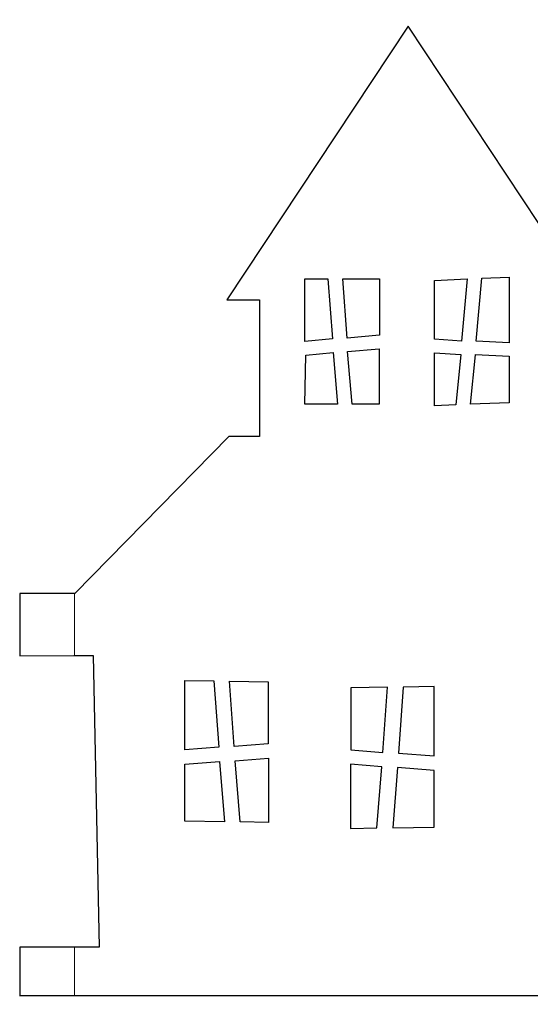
# Model space of a CAD drawing. Header units: centimetres. Extents: x -13.7 to 12.4, y -11.7 to 14.3.
# Drawn here: x -11.33 to -4.67, y 1.58 to 14.28 of the extents above; entities that cross this region are included whole.
import ezdxf

# ---------------------------------------------------------------- set-up
doc = ezdxf.new("R2010")
doc.units = ezdxf.units.CM
doc.header["$MEASUREMENT"] = 0
doc.layers.add('Layer 1', color=7, linetype='Continuous')

msp = doc.modelspace()

# ---------------------------------------------------------------- linework, layer by layer
at = {"layer": 'Layer 1', "color": 250}
for points, knots in [([(-11.33094, 1.58496), (-11.33094, 1.58496), (-11.33094, 2.21488), (-11.33094, 2.21488), (-11.33094, 2.21488), (-11.33094, 2.21488), (-10.29716, 2.21488), (-10.29716, 2.21488), (-10.29716, 2.21488), (-10.29716, 2.21488), (-10.37336, 6.00964), (-10.37336, 6.00964), (-10.37336, 6.00964), (-10.37336, 6.00964), (-10.62736, 6.00964), (-10.62736, 6.00964), (-10.62736, 6.00964), (-10.62736, 6.00964), (-11.3284, 6.00456), (-11.3284, 6.00456), (-11.3284, 6.00456), (-11.3284, 6.00456), (-11.3284, 6.81482), (-11.3284, 6.81482), (-11.3284, 6.81482), (-11.3284, 6.81482), (-10.61466, 6.81482), (-10.61466, 6.81482), (-10.61466, 6.81482), (-10.61466, 6.81482), (-8.60806, 8.85698), (-8.60806, 8.85698), (-8.60806, 8.85698), (-8.60806, 8.85698), (-8.20674, 8.85698), (-8.20674, 8.85698), (-8.20674, 8.85698), (-8.20674, 8.85698), (-8.20674, 10.63752), (-8.20674, 10.63752), (-8.20674, 10.63752), (-8.20674, 10.63752), (-8.636, 10.63498), (-8.636, 10.63498), (-8.636, 10.63498), (-8.636, 10.63498), (-6.27126, 14.19606), (-6.27126, 14.19606), (-6.27126, 14.19606), (-6.27126, 14.19606), (-3.93192, 10.66546), (-3.93192, 10.66546), (-3.93192, 10.66546), (-3.93192, 10.66546), (-4.36118, 10.66292), (-4.36118, 10.66292), (-4.36118, 10.66292), (-4.36118, 10.66292), (-4.36118, 8.85698), (-4.36118, 8.85698), (-4.36118, 8.85698), (-4.36118, 8.85698), (-3.9624, 8.85698), (-3.9624, 8.85698), (-3.9624, 8.85698), (-3.9624, 8.85698), (-1.92532, 6.8326), (-1.92532, 6.8326), (-1.92532, 6.8326), (-1.92532, 6.8326), (-1.7399, 9.69518), (-1.7399, 9.69518), (-1.7399, 9.69518), (-1.7399, 9.69518), (-1.8034, 9.74598), (-1.8034, 9.74598), (-1.8034, 9.74598), (-1.8034, 9.74598), (-2.12598, 9.8933), (-2.12598, 9.8933), (-2.12598, 9.8933), (-2.12598, 9.8933), (-1.21666, 10.37336), (-1.21666, 10.37336), (-1.21666, 10.37336), (-1.21666, 10.37336), (-1.4478, 10.6299), (-1.4478, 10.6299), (-1.4478, 10.6299), (-1.4478, 10.6299), (-0.5715, 11.06424), (-0.5715, 11.06424), (-0.5715, 11.06424), (-0.5715, 11.06424), (-0.78486, 11.30046), (-0.78486, 11.30046), (-0.78486, 11.30046), (-0.78486, 11.30046), (0.12192, 11.80846), (0.12192, 11.80846), (0.12192, 11.80846), (0.12192, 11.80846), (-0.07112, 12.02182), (-0.07112, 12.02182), (-0.07112, 12.02182), (-0.07112, 12.02182), (0.42926, 12.34948), (0.42926, 12.34948), (0.42926, 12.34948), (0.42926, 12.34948), (-0.1016, 12.69746), (-0.1016, 12.69746), (-0.1016, 12.69746), (-0.1016, 12.69746), (-0.0635, 13.18514), (-0.0635, 13.18514), (-0.0635, 13.18514), (-0.0635, 13.18514), (0.08382, 13.79474), (0.08382, 13.79474), (0.08382, 13.79474), (0.08382, 13.79474), (-0.26162, 13.91666), (-0.26162, 13.91666), (-0.26162, 13.91666), (-0.26162, 13.91666), (0.57404, 14.28242), (0.57404, 14.28242), (0.57404, 14.28242), (0.57404, 14.28242), (0.84582, 13.67282), (0.84582, 13.67282), (0.84582, 13.67282), (0.84582, 13.67282), (0.45212, 13.79474), (0.45212, 13.79474), (0.45212, 13.79474), (0.45212, 13.79474), (0.3302, 13.06322), (0.3302, 13.06322), (0.3302, 13.06322), (0.3302, 13.06322), (0.86614, 12.6365), (0.86614, 12.6365), (0.86614, 12.6365), (0.86614, 12.6365), (0.93726, 12.68222), (0.93726, 12.68222), (0.93726, 12.68222), (0.93726, 12.68222), (0.7874, 12.84986), (0.7874, 12.84986), (0.7874, 12.84986), (0.7874, 12.84986), (1.75768, 13.55852), (1.75768, 13.55852), (1.75768, 13.55852), (1.75768, 13.55852), (1.48844, 13.61186), (1.48844, 13.61186), (1.48844, 13.61186), (1.48844, 13.61186), (2.35966, 14.20114), (2.35966, 14.20114), (2.35966, 14.20114), (2.35966, 14.20114), (3.23088, 13.61186), (3.23088, 13.61186), (3.23088, 13.61186), (3.23088, 13.61186), (2.96164, 13.55852), (2.96164, 13.55852), (2.96164, 13.55852), (2.96164, 13.55852), (3.93192, 12.84986), (3.93192, 12.84986), (3.93192, 12.84986), (3.93192, 12.84986), (3.78206, 12.68222), (3.78206, 12.68222), (3.78206, 12.68222), (3.78206, 12.68222), (4.79552, 12.02182), (4.79552, 12.02182), (4.79552, 12.02182), (4.79552, 12.02182), (4.60248, 11.80846), (4.60248, 11.80846), (4.60248, 11.80846), (4.60248, 11.80846), (5.50926, 11.30046), (5.50926, 11.30046), (5.50926, 11.30046), (5.50926, 11.30046), (5.2959, 11.06424), (5.2959, 11.06424), (5.2959, 11.06424), (5.2959, 11.06424), (6.1722, 10.6299), (6.1722, 10.6299), (6.1722, 10.6299), (6.1722, 10.6299), (5.94106, 10.37336), (5.94106, 10.37336), (5.94106, 10.37336), (5.94106, 10.37336), (6.85038, 9.8933), (6.85038, 9.8933), (6.85038, 9.8933), (6.85038, 9.8933), (6.5278, 9.74598), (6.5278, 9.74598), (6.5278, 9.74598), (6.5278, 9.74598), (6.73354, 6.30936), (6.73354, 6.30936), (6.73354, 6.30936), (6.73354, 6.30936), (6.5278, 1.58496), (6.5278, 1.58496), (6.5278, 1.58496), (0.65786, 1.58496), (-5.46354, 1.58496), (-11.33348, 1.58496), (-11.33348, 1.58496), (-11.33348, 1.58496), (-11.33094, 1.58496), (-11.33094, 1.58496)], [0, 0, 0, 0, 0.01724138, 0.01724138, 0.01724138, 0.01724138, 0.03448276, 0.03448276, 0.03448276, 0.03448276, 0.05172414, 0.05172414, 0.05172414, 0.05172414, 0.06896552, 0.06896552, 0.06896552, 0.06896552, 0.0862069, 0.0862069, 0.0862069, 0.0862069, 0.10344828, 0.10344828, 0.10344828, 0.10344828, 0.12068966, 0.12068966, 0.12068966, 0.12068966, 0.13793103, 0.13793103, 0.13793103, 0.13793103, 0.15517241, 0.15517241, 0.15517241, 0.15517241, 0.17241379, 0.17241379, 0.17241379, 0.17241379, 0.18965517, 0.18965517, 0.18965517, 0.18965517, 0.20689655, 0.20689655, 0.20689655, 0.20689655, 0.22413793, 0.22413793, 0.22413793, 0.22413793, 0.24137931, 0.24137931, 0.24137931, 0.24137931, 0.25862069, 0.25862069, 0.25862069, 0.25862069, 0.27586207, 0.27586207, 0.27586207, 0.27586207, 0.29310345, 0.29310345, 0.29310345, 0.29310345, 0.31034483, 0.31034483, 0.31034483, 0.31034483, 0.32758621, 0.32758621, 0.32758621, 0.32758621, 0.34482759, 0.34482759, 0.34482759, 0.34482759, 0.36206897, 0.36206897, 0.36206897, 0.36206897, 0.37931034, 0.37931034, 0.37931034, 0.37931034, 0.39655172, 0.39655172, 0.39655172, 0.39655172, 0.4137931, 0.4137931, 0.4137931, 0.4137931, 0.43103448, 0.43103448, 0.43103448, 0.43103448, 0.44827586, 0.44827586, 0.44827586, 0.44827586, 0.46551724, 0.46551724, 0.46551724, 0.46551724, 0.48275862, 0.48275862, 0.48275862, 0.48275862, 0.5, 0.5, 0.5, 0.5, 0.51724138, 0.51724138, 0.51724138, 0.51724138, 0.53448276, 0.53448276, 0.53448276, 0.53448276, 0.55172414, 0.55172414, 0.55172414, 0.55172414, 0.56896552, 0.56896552, 0.56896552, 0.56896552, 0.5862069, 0.5862069, 0.5862069, 0.5862069, 0.60344828, 0.60344828, 0.60344828, 0.60344828, 0.62068966, 0.62068966, 0.62068966, 0.62068966, 0.63793103, 0.63793103, 0.63793103, 0.63793103, 0.65517241, 0.65517241, 0.65517241, 0.65517241, 0.67241379, 0.67241379, 0.67241379, 0.67241379, 0.68965517, 0.68965517, 0.68965517, 0.68965517, 0.70689655, 0.70689655, 0.70689655, 0.70689655, 0.72413793, 0.72413793, 0.72413793, 0.72413793, 0.74137931, 0.74137931, 0.74137931, 0.74137931, 0.75862069, 0.75862069, 0.75862069, 0.75862069, 0.77586207, 0.77586207, 0.77586207, 0.77586207, 0.79310345, 0.79310345, 0.79310345, 0.79310345, 0.81034483, 0.81034483, 0.81034483, 0.81034483, 0.82758621, 0.82758621, 0.82758621, 0.82758621, 0.84482759, 0.84482759, 0.84482759, 0.84482759, 0.86206897, 0.86206897, 0.86206897, 0.86206897, 0.87931034, 0.87931034, 0.87931034, 0.87931034, 0.89655172, 0.89655172, 0.89655172, 0.89655172, 0.9137931, 0.9137931, 0.9137931, 0.9137931, 0.93103448, 0.93103448, 0.93103448, 0.93103448, 0.94827586, 0.94827586, 0.94827586, 0.94827586, 0.96551724, 0.96551724, 0.96551724, 0.96551724, 1, 1, 1, 1]), ([(-4.95808, 10.92962), (-4.95808, 10.92962), (-5.31368, 10.91692), (-5.31368, 10.91692), (-5.31368, 10.91692), (-5.31368, 10.91692), (-5.38734, 10.09904), (-5.38734, 10.09904), (-5.38734, 10.09904), (-5.38734, 10.09904), (-4.95808, 10.07618), (-4.95808, 10.07618), (-4.95808, 10.07618), (-4.95808, 10.07618), (-4.95808, 10.92962), (-4.95808, 10.92962)], [0, 0, 0, 0, 0.2, 0.2, 0.2, 0.2, 0.4, 0.4, 0.4, 0.4, 0.6, 0.6, 0.6, 0.6, 1, 1, 1, 1]), ([(-7.31774, 10.9093), (-7.31774, 10.9093), (-7.62, 10.9093), (-7.62, 10.9093), (-7.62, 10.9093), (-7.62, 10.9093), (-7.62, 10.09142), (-7.62, 10.09142), (-7.62, 10.09142), (-7.62, 10.09142), (-7.25932, 10.12698), (-7.25932, 10.12698), (-7.25932, 10.12698), (-7.25932, 10.12698), (-7.31774, 10.9093), (-7.31774, 10.9093)], [0, 0, 0, 0, 0.2, 0.2, 0.2, 0.2, 0.4, 0.4, 0.4, 0.4, 0.6, 0.6, 0.6, 0.6, 1, 1, 1, 1]), ([(-6.64972, 10.9093), (-6.64972, 10.9093), (-7.1247, 10.9093), (-7.1247, 10.9093), (-7.1247, 10.9093), (-7.1247, 10.9093), (-7.06628, 10.13714), (-7.06628, 10.13714), (-7.06628, 10.13714), (-7.06628, 10.13714), (-6.64718, 10.17778), (-6.64718, 10.17778), (-6.64718, 10.17778), (-6.64718, 10.17778), (-6.64718, 10.9093), (-6.64718, 10.9093), (-6.64718, 10.9093), (-6.64718, 10.9093), (-6.64972, 10.9093), (-6.64972, 10.9093)], [0, 0, 0, 0, 0.16666667, 0.16666667, 0.16666667, 0.16666667, 0.33333333, 0.33333333, 0.33333333, 0.33333333, 0.5, 0.5, 0.5, 0.5, 0.66666667, 0.66666667, 0.66666667, 0.66666667, 1, 1, 1, 1]), ([(-5.50418, 10.9093), (-5.50418, 10.9093), (-5.92836, 10.88898), (-5.92836, 10.88898), (-5.92836, 10.88898), (-5.92836, 10.88898), (-5.92836, 10.1219), (-5.92836, 10.1219), (-5.92836, 10.1219), (-5.92836, 10.1219), (-5.57784, 10.09904), (-5.57784, 10.09904), (-5.57784, 10.09904), (-5.57784, 10.09904), (-5.50418, 10.90676), (-5.50418, 10.90676), (-5.50418, 10.90676), (-5.50418, 10.90676), (-5.50418, 10.9093), (-5.50418, 10.9093)], [0, 0, 0, 0, 0.16666667, 0.16666667, 0.16666667, 0.16666667, 0.33333333, 0.33333333, 0.33333333, 0.33333333, 0.5, 0.5, 0.5, 0.5, 0.66666667, 0.66666667, 0.66666667, 0.66666667, 1, 1, 1, 1]), ([(-7.62, 9.27608), (-7.62, 9.27608), (-7.19328, 9.27608), (-7.19328, 9.27608), (-7.19328, 9.27608), (-7.19328, 9.27608), (-7.24916, 9.95172), (-7.24916, 9.95172), (-7.24916, 9.95172), (-7.24916, 9.95172), (-7.6073, 9.91616), (-7.6073, 9.91616), (-7.6073, 9.91616), (-7.6073, 9.91616), (-7.61746, 9.27608), (-7.61746, 9.27608), (-7.61746, 9.27608), (-7.61746, 9.27608), (-7.62, 9.27608), (-7.62, 9.27608)], [0, 0, 0, 0, 0.16666667, 0.16666667, 0.16666667, 0.16666667, 0.33333333, 0.33333333, 0.33333333, 0.33333333, 0.5, 0.5, 0.5, 0.5, 0.66666667, 0.66666667, 0.66666667, 0.66666667, 1, 1, 1, 1]), ([(-7.0612, 9.96188), (-7.0612, 9.96188), (-7.00278, 9.27608), (-7.00278, 9.27608), (-7.00278, 9.27608), (-7.00278, 9.27608), (-6.64972, 9.27608), (-6.64972, 9.27608), (-6.64972, 9.27608), (-6.64972, 9.27608), (-6.64972, 9.99998), (-6.64972, 9.99998), (-6.64972, 9.99998), (-6.64972, 9.99998), (-7.0612, 9.96188), (-7.0612, 9.96188)], [0, 0, 0, 0, 0.2, 0.2, 0.2, 0.2, 0.4, 0.4, 0.4, 0.4, 0.6, 0.6, 0.6, 0.6, 1, 1, 1, 1]), ([(-5.92836, 9.94664), (-5.92836, 9.94664), (-5.92836, 9.25576), (-5.92836, 9.25576), (-5.92836, 9.25576), (-5.92836, 9.25576), (-5.6515, 9.26846), (-5.6515, 9.26846), (-5.6515, 9.26846), (-5.6515, 9.26846), (-5.58546, 9.92378), (-5.58546, 9.92378), (-5.58546, 9.92378), (-5.58546, 9.92378), (-5.92836, 9.9441), (-5.92836, 9.9441), (-5.92836, 9.9441), (-5.92836, 9.9441), (-5.92836, 9.94664), (-5.92836, 9.94664)], [0, 0, 0, 0, 0.16666667, 0.16666667, 0.16666667, 0.16666667, 0.33333333, 0.33333333, 0.33333333, 0.33333333, 0.5, 0.5, 0.5, 0.5, 0.66666667, 0.66666667, 0.66666667, 0.66666667, 1, 1, 1, 1]), ([(-5.39496, 9.92124), (-5.39496, 9.92124), (-5.461, 9.27608), (-5.461, 9.27608), (-5.461, 9.27608), (-5.461, 9.27608), (-4.95808, 9.2964), (-4.95808, 9.2964), (-4.95808, 9.2964), (-4.95808, 9.2964), (-4.95808, 9.90092), (-4.95808, 9.90092), (-4.95808, 9.90092), (-4.95808, 9.90092), (-5.39496, 9.92378), (-5.39496, 9.92378), (-5.39496, 9.92378), (-5.39496, 9.92378), (-5.39496, 9.92124), (-5.39496, 9.92124)], [0, 0, 0, 0, 0.16666667, 0.16666667, 0.16666667, 0.16666667, 0.33333333, 0.33333333, 0.33333333, 0.33333333, 0.5, 0.5, 0.5, 0.5, 0.66666667, 0.66666667, 0.66666667, 0.66666667, 1, 1, 1, 1]), ([(-8.80618, 5.6769), (-8.80618, 5.6769), (-9.1821, 5.68452), (-9.1821, 5.68452), (-9.1821, 5.68452), (-9.1821, 5.68452), (-9.1821, 4.78028), (-9.1821, 4.78028), (-9.1821, 4.78028), (-9.1821, 4.78028), (-8.74014, 4.81584), (-8.74014, 4.81584), (-8.74014, 4.81584), (-8.74014, 4.81584), (-8.80364, 5.6769), (-8.80364, 5.6769), (-8.80364, 5.6769), (-8.80364, 5.6769), (-8.80618, 5.6769), (-8.80618, 5.6769)], [0, 0, 0, 0, 0.16666667, 0.16666667, 0.16666667, 0.16666667, 0.33333333, 0.33333333, 0.33333333, 0.33333333, 0.5, 0.5, 0.5, 0.5, 0.66666667, 0.66666667, 0.66666667, 0.66666667, 1, 1, 1, 1]), ([(-8.09498, 5.6642), (-8.09498, 5.6642), (-8.60044, 5.67436), (-8.60044, 5.67436), (-8.60044, 5.67436), (-8.60044, 5.67436), (-8.53694, 4.826), (-8.53694, 4.826), (-8.53694, 4.826), (-8.53694, 4.826), (-8.09498, 4.85902), (-8.09498, 4.85902), (-8.09498, 4.85902), (-8.09498, 4.85902), (-8.09498, 5.66674), (-8.09498, 5.66674), (-8.09498, 5.66674), (-8.09498, 5.66674), (-8.09498, 5.6642), (-8.09498, 5.6642)], [0, 0, 0, 0, 0.16666667, 0.16666667, 0.16666667, 0.16666667, 0.33333333, 0.33333333, 0.33333333, 0.33333333, 0.5, 0.5, 0.5, 0.5, 0.66666667, 0.66666667, 0.66666667, 0.66666667, 1, 1, 1, 1]), ([(-7.02056, 5.58546), (-7.02056, 5.58546), (-6.5405, 5.59562), (-6.5405, 5.59562), (-6.5405, 5.59562), (-6.5405, 5.59562), (-6.604, 4.74726), (-6.604, 4.74726), (-6.604, 4.74726), (-6.604, 4.74726), (-7.02056, 4.78028), (-7.02056, 4.78028), (-7.02056, 4.78028), (-7.02056, 4.78028), (-7.02056, 5.588), (-7.02056, 5.588), (-7.02056, 5.588), (-7.02056, 5.588), (-7.02056, 5.58546), (-7.02056, 5.58546)], [0, 0, 0, 0, 0.16666667, 0.16666667, 0.16666667, 0.16666667, 0.33333333, 0.33333333, 0.33333333, 0.33333333, 0.5, 0.5, 0.5, 0.5, 0.66666667, 0.66666667, 0.66666667, 0.66666667, 1, 1, 1, 1]), ([(-6.33476, 5.59816), (-6.33476, 5.59816), (-5.93344, 5.60578), (-5.93344, 5.60578), (-5.93344, 5.60578), (-5.93344, 5.60578), (-5.93344, 4.70154), (-5.93344, 4.70154), (-5.93344, 4.70154), (-5.93344, 4.70154), (-6.4008, 4.7371), (-6.4008, 4.7371), (-6.4008, 4.7371), (-6.4008, 4.7371), (-6.3373, 5.59816), (-6.3373, 5.59816), (-6.3373, 5.59816), (-6.3373, 5.59816), (-6.33476, 5.59816), (-6.33476, 5.59816)], [0, 0, 0, 0, 0.16666667, 0.16666667, 0.16666667, 0.16666667, 0.33333333, 0.33333333, 0.33333333, 0.33333333, 0.5, 0.5, 0.5, 0.5, 0.66666667, 0.66666667, 0.66666667, 0.66666667, 1, 1, 1, 1]), ([(-9.1821, 4.59232), (-9.1821, 4.59232), (-9.1821, 3.85318), (-9.1821, 3.85318), (-9.1821, 3.85318), (-9.1821, 3.85318), (-8.66648, 3.84302), (-8.66648, 3.84302), (-8.66648, 3.84302), (-8.66648, 3.84302), (-8.72998, 4.62788), (-8.72998, 4.62788), (-8.72998, 4.62788), (-8.72998, 4.62788), (-9.17956, 4.59232), (-9.17956, 4.59232), (-9.17956, 4.59232), (-9.17956, 4.59232), (-9.1821, 4.59232), (-9.1821, 4.59232)], [0, 0, 0, 0, 0.16666667, 0.16666667, 0.16666667, 0.16666667, 0.33333333, 0.33333333, 0.33333333, 0.33333333, 0.5, 0.5, 0.5, 0.5, 0.66666667, 0.66666667, 0.66666667, 0.66666667, 1, 1, 1, 1]), ([(-8.52678, 4.63804), (-8.52678, 4.63804), (-8.46074, 3.84302), (-8.46074, 3.84302), (-8.46074, 3.84302), (-8.46074, 3.84302), (-8.09244, 3.8354), (-8.09244, 3.8354), (-8.09244, 3.8354), (-8.09244, 3.8354), (-8.09244, 4.67106), (-8.09244, 4.67106), (-8.09244, 4.67106), (-8.09244, 4.67106), (-8.52424, 4.63804), (-8.52424, 4.63804), (-8.52424, 4.63804), (-8.52424, 4.63804), (-8.52678, 4.63804), (-8.52678, 4.63804)], [0, 0, 0, 0, 0.16666667, 0.16666667, 0.16666667, 0.16666667, 0.33333333, 0.33333333, 0.33333333, 0.33333333, 0.5, 0.5, 0.5, 0.5, 0.66666667, 0.66666667, 0.66666667, 0.66666667, 1, 1, 1, 1]), ([(-6.61416, 4.5593), (-6.61416, 4.5593), (-6.6802, 3.76428), (-6.6802, 3.76428), (-6.6802, 3.76428), (-6.6802, 3.76428), (-7.0231, 3.75666), (-7.0231, 3.75666), (-7.0231, 3.75666), (-7.0231, 3.75666), (-7.0231, 4.59232), (-7.0231, 4.59232), (-7.0231, 4.59232), (-7.0231, 4.59232), (-6.6167, 4.5593), (-6.6167, 4.5593), (-6.6167, 4.5593), (-6.6167, 4.5593), (-6.61416, 4.5593), (-6.61416, 4.5593)], [0, 0, 0, 0, 0.16666667, 0.16666667, 0.16666667, 0.16666667, 0.33333333, 0.33333333, 0.33333333, 0.33333333, 0.5, 0.5, 0.5, 0.5, 0.66666667, 0.66666667, 0.66666667, 0.66666667, 1, 1, 1, 1]), ([(-5.93344, 4.51358), (-5.93344, 4.51358), (-5.93344, 3.77444), (-5.93344, 3.77444), (-5.93344, 3.77444), (-5.93344, 3.77444), (-6.47446, 3.76428), (-6.47446, 3.76428), (-6.47446, 3.76428), (-6.47446, 3.76428), (-6.41096, 4.54914), (-6.41096, 4.54914), (-6.41096, 4.54914), (-6.41096, 4.54914), (-5.93598, 4.51358), (-5.93598, 4.51358), (-5.93598, 4.51358), (-5.93598, 4.51358), (-5.93344, 4.51358), (-5.93344, 4.51358)], [0, 0, 0, 0, 0.16666667, 0.16666667, 0.16666667, 0.16666667, 0.33333333, 0.33333333, 0.33333333, 0.33333333, 0.5, 0.5, 0.5, 0.5, 0.66666667, 0.66666667, 0.66666667, 0.66666667, 1, 1, 1, 1])]:
    msp.add_open_spline(points, degree=3, knots=knots, dxfattribs=at)
at = {"layer": 'Layer 1', "color": 250, "lineweight": 18}
for points, knots in [([(-11.33094, 1.58496), (-11.33094, 1.58496), (-11.33094, 2.21488), (-11.33094, 2.21488), (-11.33094, 2.21488), (-11.33094, 2.21488), (-10.29716, 2.21488), (-10.29716, 2.21488), (-10.29716, 2.21488), (-10.29716, 2.21488), (-10.37336, 6.00964), (-10.37336, 6.00964), (-10.37336, 6.00964), (-10.37336, 6.00964), (-10.62736, 6.00964), (-10.62736, 6.00964), (-10.62736, 6.00964), (-10.62736, 6.00964), (-11.3284, 6.00456), (-11.3284, 6.00456), (-11.3284, 6.00456), (-11.3284, 6.00456), (-11.3284, 6.81482), (-11.3284, 6.81482), (-11.3284, 6.81482), (-11.3284, 6.81482), (-10.61466, 6.81482), (-10.61466, 6.81482), (-10.61466, 6.81482), (-10.61466, 6.81482), (-8.60806, 8.85698), (-8.60806, 8.85698), (-8.60806, 8.85698), (-8.60806, 8.85698), (-8.20674, 8.85698), (-8.20674, 8.85698), (-8.20674, 8.85698), (-8.20674, 8.85698), (-8.20674, 10.63752), (-8.20674, 10.63752), (-8.20674, 10.63752), (-8.20674, 10.63752), (-8.636, 10.63498), (-8.636, 10.63498), (-8.636, 10.63498), (-8.636, 10.63498), (-6.27126, 14.19606), (-6.27126, 14.19606), (-6.27126, 14.19606), (-6.27126, 14.19606), (-3.93192, 10.66546), (-3.93192, 10.66546), (-3.93192, 10.66546), (-3.93192, 10.66546), (-4.36118, 10.66292), (-4.36118, 10.66292), (-4.36118, 10.66292), (-4.36118, 10.66292), (-4.36118, 8.85698), (-4.36118, 8.85698), (-4.36118, 8.85698), (-4.36118, 8.85698), (-3.9624, 8.85698), (-3.9624, 8.85698), (-3.9624, 8.85698), (-3.9624, 8.85698), (-1.92532, 6.8326), (-1.92532, 6.8326), (-1.92532, 6.8326), (-1.92532, 6.8326), (-1.7399, 9.69518), (-1.7399, 9.69518), (-1.7399, 9.69518), (-1.7399, 9.69518), (-1.8034, 9.74598), (-1.8034, 9.74598), (-1.8034, 9.74598), (-1.8034, 9.74598), (-2.12598, 9.8933), (-2.12598, 9.8933), (-2.12598, 9.8933), (-2.12598, 9.8933), (-1.21666, 10.37336), (-1.21666, 10.37336), (-1.21666, 10.37336), (-1.21666, 10.37336), (-1.4478, 10.6299), (-1.4478, 10.6299), (-1.4478, 10.6299), (-1.4478, 10.6299), (-0.5715, 11.06424), (-0.5715, 11.06424), (-0.5715, 11.06424), (-0.5715, 11.06424), (-0.78486, 11.30046), (-0.78486, 11.30046), (-0.78486, 11.30046), (-0.78486, 11.30046), (0.12192, 11.80846), (0.12192, 11.80846), (0.12192, 11.80846), (0.12192, 11.80846), (-0.07112, 12.02182), (-0.07112, 12.02182), (-0.07112, 12.02182), (-0.07112, 12.02182), (0.42926, 12.34948), (0.42926, 12.34948), (0.42926, 12.34948), (0.42926, 12.34948), (-0.1016, 12.69746), (-0.1016, 12.69746), (-0.1016, 12.69746), (-0.1016, 12.69746), (-0.0635, 13.18514), (-0.0635, 13.18514), (-0.0635, 13.18514), (-0.0635, 13.18514), (0.08382, 13.79474), (0.08382, 13.79474), (0.08382, 13.79474), (0.08382, 13.79474), (-0.26162, 13.91666), (-0.26162, 13.91666), (-0.26162, 13.91666), (-0.26162, 13.91666), (0.57404, 14.28242), (0.57404, 14.28242), (0.57404, 14.28242), (0.57404, 14.28242), (0.84582, 13.67282), (0.84582, 13.67282), (0.84582, 13.67282), (0.84582, 13.67282), (0.45212, 13.79474), (0.45212, 13.79474), (0.45212, 13.79474), (0.45212, 13.79474), (0.3302, 13.06322), (0.3302, 13.06322), (0.3302, 13.06322), (0.3302, 13.06322), (0.86614, 12.6365), (0.86614, 12.6365), (0.86614, 12.6365), (0.86614, 12.6365), (0.93726, 12.68222), (0.93726, 12.68222), (0.93726, 12.68222), (0.93726, 12.68222), (0.7874, 12.84986), (0.7874, 12.84986), (0.7874, 12.84986), (0.7874, 12.84986), (1.75768, 13.55852), (1.75768, 13.55852), (1.75768, 13.55852), (1.75768, 13.55852), (1.48844, 13.61186), (1.48844, 13.61186), (1.48844, 13.61186), (1.48844, 13.61186), (2.35966, 14.20114), (2.35966, 14.20114), (2.35966, 14.20114), (2.35966, 14.20114), (3.23088, 13.61186), (3.23088, 13.61186), (3.23088, 13.61186), (3.23088, 13.61186), (2.96164, 13.55852), (2.96164, 13.55852), (2.96164, 13.55852), (2.96164, 13.55852), (3.93192, 12.84986), (3.93192, 12.84986), (3.93192, 12.84986), (3.93192, 12.84986), (3.78206, 12.68222), (3.78206, 12.68222), (3.78206, 12.68222), (3.78206, 12.68222), (4.79552, 12.02182), (4.79552, 12.02182), (4.79552, 12.02182), (4.79552, 12.02182), (4.60248, 11.80846), (4.60248, 11.80846), (4.60248, 11.80846), (4.60248, 11.80846), (5.50926, 11.30046), (5.50926, 11.30046), (5.50926, 11.30046), (5.50926, 11.30046), (5.2959, 11.06424), (5.2959, 11.06424), (5.2959, 11.06424), (5.2959, 11.06424), (6.1722, 10.6299), (6.1722, 10.6299), (6.1722, 10.6299), (6.1722, 10.6299), (5.94106, 10.37336), (5.94106, 10.37336), (5.94106, 10.37336), (5.94106, 10.37336), (6.85038, 9.8933), (6.85038, 9.8933), (6.85038, 9.8933), (6.85038, 9.8933), (6.5278, 9.74598), (6.5278, 9.74598), (6.5278, 9.74598), (6.5278, 9.74598), (6.73354, 6.30936), (6.73354, 6.30936), (6.73354, 6.30936), (6.73354, 6.30936), (6.5278, 1.58496), (6.5278, 1.58496), (6.5278, 1.58496), (0.65786, 1.58496), (-5.46354, 1.58496), (-11.33348, 1.58496), (-11.33348, 1.58496), (-11.33348, 1.58496), (-11.33094, 1.58496), (-11.33094, 1.58496)], [0, 0, 0, 0, 0.01724138, 0.01724138, 0.01724138, 0.01724138, 0.03448276, 0.03448276, 0.03448276, 0.03448276, 0.05172414, 0.05172414, 0.05172414, 0.05172414, 0.06896552, 0.06896552, 0.06896552, 0.06896552, 0.0862069, 0.0862069, 0.0862069, 0.0862069, 0.10344828, 0.10344828, 0.10344828, 0.10344828, 0.12068966, 0.12068966, 0.12068966, 0.12068966, 0.13793103, 0.13793103, 0.13793103, 0.13793103, 0.15517241, 0.15517241, 0.15517241, 0.15517241, 0.17241379, 0.17241379, 0.17241379, 0.17241379, 0.18965517, 0.18965517, 0.18965517, 0.18965517, 0.20689655, 0.20689655, 0.20689655, 0.20689655, 0.22413793, 0.22413793, 0.22413793, 0.22413793, 0.24137931, 0.24137931, 0.24137931, 0.24137931, 0.25862069, 0.25862069, 0.25862069, 0.25862069, 0.27586207, 0.27586207, 0.27586207, 0.27586207, 0.29310345, 0.29310345, 0.29310345, 0.29310345, 0.31034483, 0.31034483, 0.31034483, 0.31034483, 0.32758621, 0.32758621, 0.32758621, 0.32758621, 0.34482759, 0.34482759, 0.34482759, 0.34482759, 0.36206897, 0.36206897, 0.36206897, 0.36206897, 0.37931034, 0.37931034, 0.37931034, 0.37931034, 0.39655172, 0.39655172, 0.39655172, 0.39655172, 0.4137931, 0.4137931, 0.4137931, 0.4137931, 0.43103448, 0.43103448, 0.43103448, 0.43103448, 0.44827586, 0.44827586, 0.44827586, 0.44827586, 0.46551724, 0.46551724, 0.46551724, 0.46551724, 0.48275862, 0.48275862, 0.48275862, 0.48275862, 0.5, 0.5, 0.5, 0.5, 0.51724138, 0.51724138, 0.51724138, 0.51724138, 0.53448276, 0.53448276, 0.53448276, 0.53448276, 0.55172414, 0.55172414, 0.55172414, 0.55172414, 0.56896552, 0.56896552, 0.56896552, 0.56896552, 0.5862069, 0.5862069, 0.5862069, 0.5862069, 0.60344828, 0.60344828, 0.60344828, 0.60344828, 0.62068966, 0.62068966, 0.62068966, 0.62068966, 0.63793103, 0.63793103, 0.63793103, 0.63793103, 0.65517241, 0.65517241, 0.65517241, 0.65517241, 0.67241379, 0.67241379, 0.67241379, 0.67241379, 0.68965517, 0.68965517, 0.68965517, 0.68965517, 0.70689655, 0.70689655, 0.70689655, 0.70689655, 0.72413793, 0.72413793, 0.72413793, 0.72413793, 0.74137931, 0.74137931, 0.74137931, 0.74137931, 0.75862069, 0.75862069, 0.75862069, 0.75862069, 0.77586207, 0.77586207, 0.77586207, 0.77586207, 0.79310345, 0.79310345, 0.79310345, 0.79310345, 0.81034483, 0.81034483, 0.81034483, 0.81034483, 0.82758621, 0.82758621, 0.82758621, 0.82758621, 0.84482759, 0.84482759, 0.84482759, 0.84482759, 0.86206897, 0.86206897, 0.86206897, 0.86206897, 0.87931034, 0.87931034, 0.87931034, 0.87931034, 0.89655172, 0.89655172, 0.89655172, 0.89655172, 0.9137931, 0.9137931, 0.9137931, 0.9137931, 0.93103448, 0.93103448, 0.93103448, 0.93103448, 0.94827586, 0.94827586, 0.94827586, 0.94827586, 0.96551724, 0.96551724, 0.96551724, 0.96551724, 1, 1, 1, 1]), ([(-4.95808, 10.92962), (-4.95808, 10.92962), (-5.31368, 10.91692), (-5.31368, 10.91692), (-5.31368, 10.91692), (-5.31368, 10.91692), (-5.38734, 10.09904), (-5.38734, 10.09904), (-5.38734, 10.09904), (-5.38734, 10.09904), (-4.95808, 10.07618), (-4.95808, 10.07618), (-4.95808, 10.07618), (-4.95808, 10.07618), (-4.95808, 10.92962), (-4.95808, 10.92962)], [0, 0, 0, 0, 0.2, 0.2, 0.2, 0.2, 0.4, 0.4, 0.4, 0.4, 0.6, 0.6, 0.6, 0.6, 1, 1, 1, 1]), ([(-7.31774, 10.9093), (-7.31774, 10.9093), (-7.62, 10.9093), (-7.62, 10.9093), (-7.62, 10.9093), (-7.62, 10.9093), (-7.62, 10.09142), (-7.62, 10.09142), (-7.62, 10.09142), (-7.62, 10.09142), (-7.25932, 10.12698), (-7.25932, 10.12698), (-7.25932, 10.12698), (-7.25932, 10.12698), (-7.31774, 10.9093), (-7.31774, 10.9093)], [0, 0, 0, 0, 0.2, 0.2, 0.2, 0.2, 0.4, 0.4, 0.4, 0.4, 0.6, 0.6, 0.6, 0.6, 1, 1, 1, 1]), ([(-6.64972, 10.9093), (-6.64972, 10.9093), (-7.1247, 10.9093), (-7.1247, 10.9093), (-7.1247, 10.9093), (-7.1247, 10.9093), (-7.06628, 10.13714), (-7.06628, 10.13714), (-7.06628, 10.13714), (-7.06628, 10.13714), (-6.64718, 10.17778), (-6.64718, 10.17778), (-6.64718, 10.17778), (-6.64718, 10.17778), (-6.64718, 10.9093), (-6.64718, 10.9093), (-6.64718, 10.9093), (-6.64718, 10.9093), (-6.64972, 10.9093), (-6.64972, 10.9093)], [0, 0, 0, 0, 0.16666667, 0.16666667, 0.16666667, 0.16666667, 0.33333333, 0.33333333, 0.33333333, 0.33333333, 0.5, 0.5, 0.5, 0.5, 0.66666667, 0.66666667, 0.66666667, 0.66666667, 1, 1, 1, 1]), ([(-5.50418, 10.9093), (-5.50418, 10.9093), (-5.92836, 10.88898), (-5.92836, 10.88898), (-5.92836, 10.88898), (-5.92836, 10.88898), (-5.92836, 10.1219), (-5.92836, 10.1219), (-5.92836, 10.1219), (-5.92836, 10.1219), (-5.57784, 10.09904), (-5.57784, 10.09904), (-5.57784, 10.09904), (-5.57784, 10.09904), (-5.50418, 10.90676), (-5.50418, 10.90676), (-5.50418, 10.90676), (-5.50418, 10.90676), (-5.50418, 10.9093), (-5.50418, 10.9093)], [0, 0, 0, 0, 0.16666667, 0.16666667, 0.16666667, 0.16666667, 0.33333333, 0.33333333, 0.33333333, 0.33333333, 0.5, 0.5, 0.5, 0.5, 0.66666667, 0.66666667, 0.66666667, 0.66666667, 1, 1, 1, 1]), ([(-7.62, 9.27608), (-7.62, 9.27608), (-7.19328, 9.27608), (-7.19328, 9.27608), (-7.19328, 9.27608), (-7.19328, 9.27608), (-7.24916, 9.95172), (-7.24916, 9.95172), (-7.24916, 9.95172), (-7.24916, 9.95172), (-7.6073, 9.91616), (-7.6073, 9.91616), (-7.6073, 9.91616), (-7.6073, 9.91616), (-7.61746, 9.27608), (-7.61746, 9.27608), (-7.61746, 9.27608), (-7.61746, 9.27608), (-7.62, 9.27608), (-7.62, 9.27608)], [0, 0, 0, 0, 0.16666667, 0.16666667, 0.16666667, 0.16666667, 0.33333333, 0.33333333, 0.33333333, 0.33333333, 0.5, 0.5, 0.5, 0.5, 0.66666667, 0.66666667, 0.66666667, 0.66666667, 1, 1, 1, 1]), ([(-7.0612, 9.96188), (-7.0612, 9.96188), (-7.00278, 9.27608), (-7.00278, 9.27608), (-7.00278, 9.27608), (-7.00278, 9.27608), (-6.64972, 9.27608), (-6.64972, 9.27608), (-6.64972, 9.27608), (-6.64972, 9.27608), (-6.64972, 9.99998), (-6.64972, 9.99998), (-6.64972, 9.99998), (-6.64972, 9.99998), (-7.0612, 9.96188), (-7.0612, 9.96188)], [0, 0, 0, 0, 0.2, 0.2, 0.2, 0.2, 0.4, 0.4, 0.4, 0.4, 0.6, 0.6, 0.6, 0.6, 1, 1, 1, 1]), ([(-5.92836, 9.94664), (-5.92836, 9.94664), (-5.92836, 9.25576), (-5.92836, 9.25576), (-5.92836, 9.25576), (-5.92836, 9.25576), (-5.6515, 9.26846), (-5.6515, 9.26846), (-5.6515, 9.26846), (-5.6515, 9.26846), (-5.58546, 9.92378), (-5.58546, 9.92378), (-5.58546, 9.92378), (-5.58546, 9.92378), (-5.92836, 9.9441), (-5.92836, 9.9441), (-5.92836, 9.9441), (-5.92836, 9.9441), (-5.92836, 9.94664), (-5.92836, 9.94664)], [0, 0, 0, 0, 0.16666667, 0.16666667, 0.16666667, 0.16666667, 0.33333333, 0.33333333, 0.33333333, 0.33333333, 0.5, 0.5, 0.5, 0.5, 0.66666667, 0.66666667, 0.66666667, 0.66666667, 1, 1, 1, 1]), ([(-5.39496, 9.92124), (-5.39496, 9.92124), (-5.461, 9.27608), (-5.461, 9.27608), (-5.461, 9.27608), (-5.461, 9.27608), (-4.95808, 9.2964), (-4.95808, 9.2964), (-4.95808, 9.2964), (-4.95808, 9.2964), (-4.95808, 9.90092), (-4.95808, 9.90092), (-4.95808, 9.90092), (-4.95808, 9.90092), (-5.39496, 9.92378), (-5.39496, 9.92378), (-5.39496, 9.92378), (-5.39496, 9.92378), (-5.39496, 9.92124), (-5.39496, 9.92124)], [0, 0, 0, 0, 0.16666667, 0.16666667, 0.16666667, 0.16666667, 0.33333333, 0.33333333, 0.33333333, 0.33333333, 0.5, 0.5, 0.5, 0.5, 0.66666667, 0.66666667, 0.66666667, 0.66666667, 1, 1, 1, 1]), ([(-8.80618, 5.6769), (-8.80618, 5.6769), (-9.1821, 5.68452), (-9.1821, 5.68452), (-9.1821, 5.68452), (-9.1821, 5.68452), (-9.1821, 4.78028), (-9.1821, 4.78028), (-9.1821, 4.78028), (-9.1821, 4.78028), (-8.74014, 4.81584), (-8.74014, 4.81584), (-8.74014, 4.81584), (-8.74014, 4.81584), (-8.80364, 5.6769), (-8.80364, 5.6769), (-8.80364, 5.6769), (-8.80364, 5.6769), (-8.80618, 5.6769), (-8.80618, 5.6769)], [0, 0, 0, 0, 0.16666667, 0.16666667, 0.16666667, 0.16666667, 0.33333333, 0.33333333, 0.33333333, 0.33333333, 0.5, 0.5, 0.5, 0.5, 0.66666667, 0.66666667, 0.66666667, 0.66666667, 1, 1, 1, 1]), ([(-8.09498, 5.6642), (-8.09498, 5.6642), (-8.60044, 5.67436), (-8.60044, 5.67436), (-8.60044, 5.67436), (-8.60044, 5.67436), (-8.53694, 4.826), (-8.53694, 4.826), (-8.53694, 4.826), (-8.53694, 4.826), (-8.09498, 4.85902), (-8.09498, 4.85902), (-8.09498, 4.85902), (-8.09498, 4.85902), (-8.09498, 5.66674), (-8.09498, 5.66674), (-8.09498, 5.66674), (-8.09498, 5.66674), (-8.09498, 5.6642), (-8.09498, 5.6642)], [0, 0, 0, 0, 0.16666667, 0.16666667, 0.16666667, 0.16666667, 0.33333333, 0.33333333, 0.33333333, 0.33333333, 0.5, 0.5, 0.5, 0.5, 0.66666667, 0.66666667, 0.66666667, 0.66666667, 1, 1, 1, 1]), ([(-7.02056, 5.58546), (-7.02056, 5.58546), (-6.5405, 5.59562), (-6.5405, 5.59562), (-6.5405, 5.59562), (-6.5405, 5.59562), (-6.604, 4.74726), (-6.604, 4.74726), (-6.604, 4.74726), (-6.604, 4.74726), (-7.02056, 4.78028), (-7.02056, 4.78028), (-7.02056, 4.78028), (-7.02056, 4.78028), (-7.02056, 5.588), (-7.02056, 5.588), (-7.02056, 5.588), (-7.02056, 5.588), (-7.02056, 5.58546), (-7.02056, 5.58546)], [0, 0, 0, 0, 0.16666667, 0.16666667, 0.16666667, 0.16666667, 0.33333333, 0.33333333, 0.33333333, 0.33333333, 0.5, 0.5, 0.5, 0.5, 0.66666667, 0.66666667, 0.66666667, 0.66666667, 1, 1, 1, 1]), ([(-6.33476, 5.59816), (-6.33476, 5.59816), (-5.93344, 5.60578), (-5.93344, 5.60578), (-5.93344, 5.60578), (-5.93344, 5.60578), (-5.93344, 4.70154), (-5.93344, 4.70154), (-5.93344, 4.70154), (-5.93344, 4.70154), (-6.4008, 4.7371), (-6.4008, 4.7371), (-6.4008, 4.7371), (-6.4008, 4.7371), (-6.3373, 5.59816), (-6.3373, 5.59816), (-6.3373, 5.59816), (-6.3373, 5.59816), (-6.33476, 5.59816), (-6.33476, 5.59816)], [0, 0, 0, 0, 0.16666667, 0.16666667, 0.16666667, 0.16666667, 0.33333333, 0.33333333, 0.33333333, 0.33333333, 0.5, 0.5, 0.5, 0.5, 0.66666667, 0.66666667, 0.66666667, 0.66666667, 1, 1, 1, 1]), ([(-9.1821, 4.59232), (-9.1821, 4.59232), (-9.1821, 3.85318), (-9.1821, 3.85318), (-9.1821, 3.85318), (-9.1821, 3.85318), (-8.66648, 3.84302), (-8.66648, 3.84302), (-8.66648, 3.84302), (-8.66648, 3.84302), (-8.72998, 4.62788), (-8.72998, 4.62788), (-8.72998, 4.62788), (-8.72998, 4.62788), (-9.17956, 4.59232), (-9.17956, 4.59232), (-9.17956, 4.59232), (-9.17956, 4.59232), (-9.1821, 4.59232), (-9.1821, 4.59232)], [0, 0, 0, 0, 0.16666667, 0.16666667, 0.16666667, 0.16666667, 0.33333333, 0.33333333, 0.33333333, 0.33333333, 0.5, 0.5, 0.5, 0.5, 0.66666667, 0.66666667, 0.66666667, 0.66666667, 1, 1, 1, 1]), ([(-8.52678, 4.63804), (-8.52678, 4.63804), (-8.46074, 3.84302), (-8.46074, 3.84302), (-8.46074, 3.84302), (-8.46074, 3.84302), (-8.09244, 3.8354), (-8.09244, 3.8354), (-8.09244, 3.8354), (-8.09244, 3.8354), (-8.09244, 4.67106), (-8.09244, 4.67106), (-8.09244, 4.67106), (-8.09244, 4.67106), (-8.52424, 4.63804), (-8.52424, 4.63804), (-8.52424, 4.63804), (-8.52424, 4.63804), (-8.52678, 4.63804), (-8.52678, 4.63804)], [0, 0, 0, 0, 0.16666667, 0.16666667, 0.16666667, 0.16666667, 0.33333333, 0.33333333, 0.33333333, 0.33333333, 0.5, 0.5, 0.5, 0.5, 0.66666667, 0.66666667, 0.66666667, 0.66666667, 1, 1, 1, 1]), ([(-6.61416, 4.5593), (-6.61416, 4.5593), (-6.6802, 3.76428), (-6.6802, 3.76428), (-6.6802, 3.76428), (-6.6802, 3.76428), (-7.0231, 3.75666), (-7.0231, 3.75666), (-7.0231, 3.75666), (-7.0231, 3.75666), (-7.0231, 4.59232), (-7.0231, 4.59232), (-7.0231, 4.59232), (-7.0231, 4.59232), (-6.6167, 4.5593), (-6.6167, 4.5593), (-6.6167, 4.5593), (-6.6167, 4.5593), (-6.61416, 4.5593), (-6.61416, 4.5593)], [0, 0, 0, 0, 0.16666667, 0.16666667, 0.16666667, 0.16666667, 0.33333333, 0.33333333, 0.33333333, 0.33333333, 0.5, 0.5, 0.5, 0.5, 0.66666667, 0.66666667, 0.66666667, 0.66666667, 1, 1, 1, 1]), ([(-5.93344, 4.51358), (-5.93344, 4.51358), (-5.93344, 3.77444), (-5.93344, 3.77444), (-5.93344, 3.77444), (-5.93344, 3.77444), (-6.47446, 3.76428), (-6.47446, 3.76428), (-6.47446, 3.76428), (-6.47446, 3.76428), (-6.41096, 4.54914), (-6.41096, 4.54914), (-6.41096, 4.54914), (-6.41096, 4.54914), (-5.93598, 4.51358), (-5.93598, 4.51358), (-5.93598, 4.51358), (-5.93598, 4.51358), (-5.93344, 4.51358), (-5.93344, 4.51358)], [0, 0, 0, 0, 0.16666667, 0.16666667, 0.16666667, 0.16666667, 0.33333333, 0.33333333, 0.33333333, 0.33333333, 0.5, 0.5, 0.5, 0.5, 0.66666667, 0.66666667, 0.66666667, 0.66666667, 1, 1, 1, 1])]:
    msp.add_open_spline(points, degree=3, knots=knots, dxfattribs=at)
at = {"layer": 'Layer 1', "color": 240, "lineweight": 18}
for points in [[(-10.6172, 6.00964), (-10.6172, 6.00964), (-10.6172, 6.81482), (-10.6172, 6.81482), (-10.6172, 6.81482), (-10.6172, 6.81482), (-10.61212, 6.81482), (-10.61212, 6.81482)], [(-10.6172, 1.58496), (-10.6172, 1.58496), (-10.6172, 2.21488), (-10.6172, 2.21488), (-10.6172, 2.21488), (-10.6172, 2.21488), (-10.61212, 2.21488), (-10.61212, 2.21488)]]:
    msp.add_open_spline(points, degree=3, knots=[0, 0, 0, 0, 0.33333333, 0.33333333, 0.33333333, 0.33333333, 1, 1, 1, 1], dxfattribs=at)

doc.saveas('drawing.dxf')
